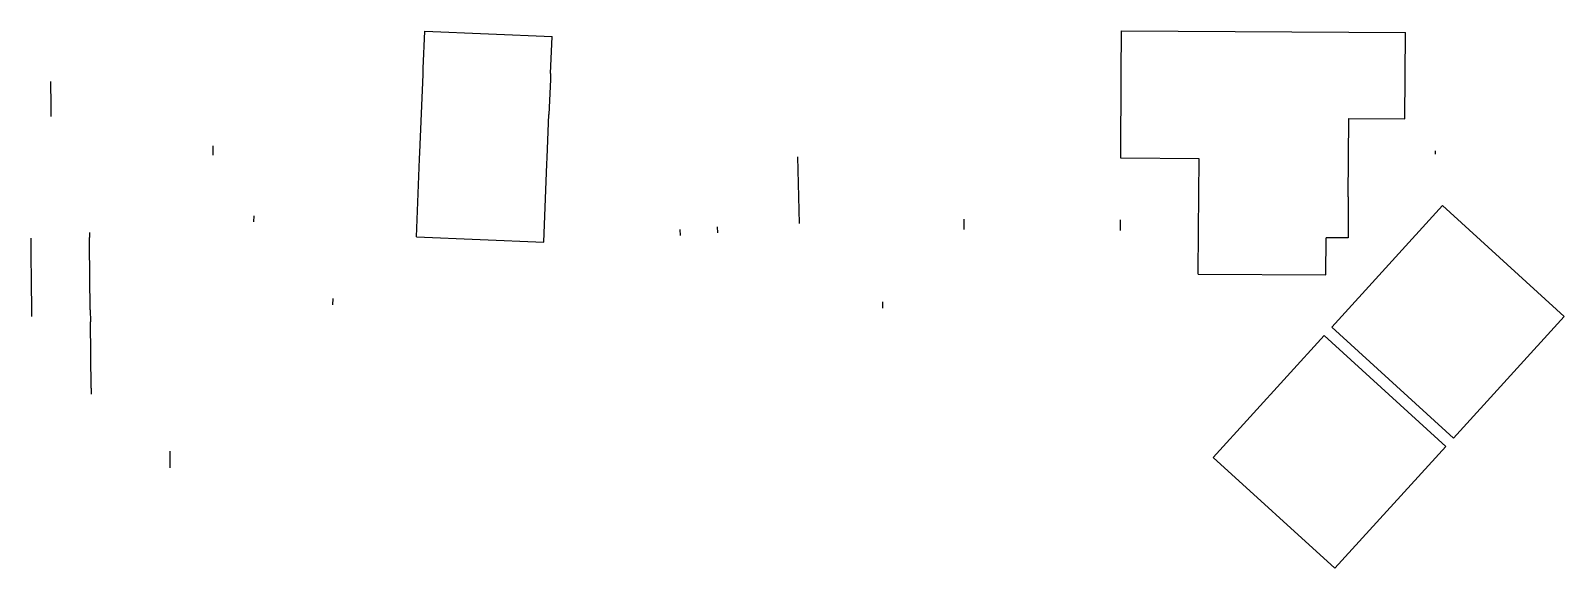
# Model space of a CAD drawing. Header units: millimetres. Extents: x 22 to 395, y -198 to -67.
import ezdxf

# ---------------------------------------------------------------- set-up
doc = ezdxf.new("R2010")
doc.units = ezdxf.units.MM

msp = doc.modelspace()

# ---------------------------------------------------------------- linework, layer by layer
for p, q in [((117.24, -76.25), (117.61, -67.21)), ((117.61, -67.21), (148.63, -68.47)), ((287.29, -77.6), (287.35, -67.07)), ((287.35, -67.07), (356.5, -67.48)), ((148.26, -77.52), (148.63, -68.47)), ((356.37, -88.53), (356.5, -67.48)), ((116.4, -96.76), (117.18, -77.72)), ((117.18, -77.72), (117.24, -76.25)), ((148.26, -77.52), (148.2, -78.99)), ((287.17, -98.12), (287.29, -77.6)), ((26.4, -79.45), (26.47, -85.4)), ((148.2, -78.99), (147.85, -87.51)), ((26.47, -85.4), (26.5, -87.97)), ((147.43, -98.02), (147.77, -89.51)), ((147.77, -89.51), (147.85, -87.51)), ((342.58, -107.5), (342.69, -88.45)), ((342.69, -88.45), (356.37, -88.53)), ((66.02, -97.34), (66.03, -95.87)), ((66.03, -95.87), (66.03, -95.09)), ((116.34, -98.23), (116.4, -96.76)), ((363.85, -97.1), (363.85, -96.32)), ((115.57, -117.27), (116.34, -98.23)), ((146.59, -118.53), (147.37, -99.5)), ((147.37, -99.5), (147.43, -98.02)), ((208.36, -97.77), (208.84, -113.99)), ((306.22, -98.24), (287.17, -98.12)), ((306.11, -115.81), (306.22, -98.24)), ((342.58, -107.5), (342.52, -117.5)), ((338.57, -139.24), (365.57, -109.6)), ((365.57, -109.6), (395.21, -136.61)), ((75.97, -113.63), (76.01, -112.15)), ((179.77, -115.47), (179.84, -116.94)), ((188.8, -114.8), (188.87, -116.27)), ((248.97, -115.48), (248.98, -112.92)), ((287.06, -115.7), (287.08, -113.14)), ((306.05, -126.33), (306.11, -115.81)), ((21.58, -117.61), (21.65, -123.68)), ((35.88, -116.17), (35.89, -117.44)), ((35.91, -118.92), (35.89, -117.44)), ((36.1, -135.01), (35.91, -118.92)), ((115.57, -117.27), (146.59, -118.53)), ((337.1, -126.52), (337.16, -117.47)), ((342.52, -117.5), (337.16, -117.47)), ((21.65, -123.68), (21.68, -126.13)), ((21.68, -126.13), (21.7, -128.13)), ((306.05, -126.33), (337.1, -126.52)), ((21.7, -128.13), (21.79, -135.18)), ((95.23, -133.78), (95.29, -132.3)), ((229.12, -133.11), (229.14, -134.58)), ((21.79, -135.18), (21.8, -136.66)), ((36.1, -135.01), (36.13, -137.96)), ((36.32, -154.06), (36.13, -137.96)), ((368.21, -166.25), (395.21, -136.61)), ((309.7, -170.93), (336.71, -141.29)), ((336.71, -141.29), (366.35, -168.29)), ((338.57, -139.24), (368.21, -166.25)), ((36.32, -154.06), (36.34, -155.54)), ((55.58, -172.01), (55.6, -169.45)), ((309.7, -170.93), (339.34, -197.93)), ((339.34, -197.93), (366.35, -168.29)), ((55.57, -173.48), (55.58, -172.01))]:
    msp.add_line(p, q)

doc.saveas('drawing.dxf')
